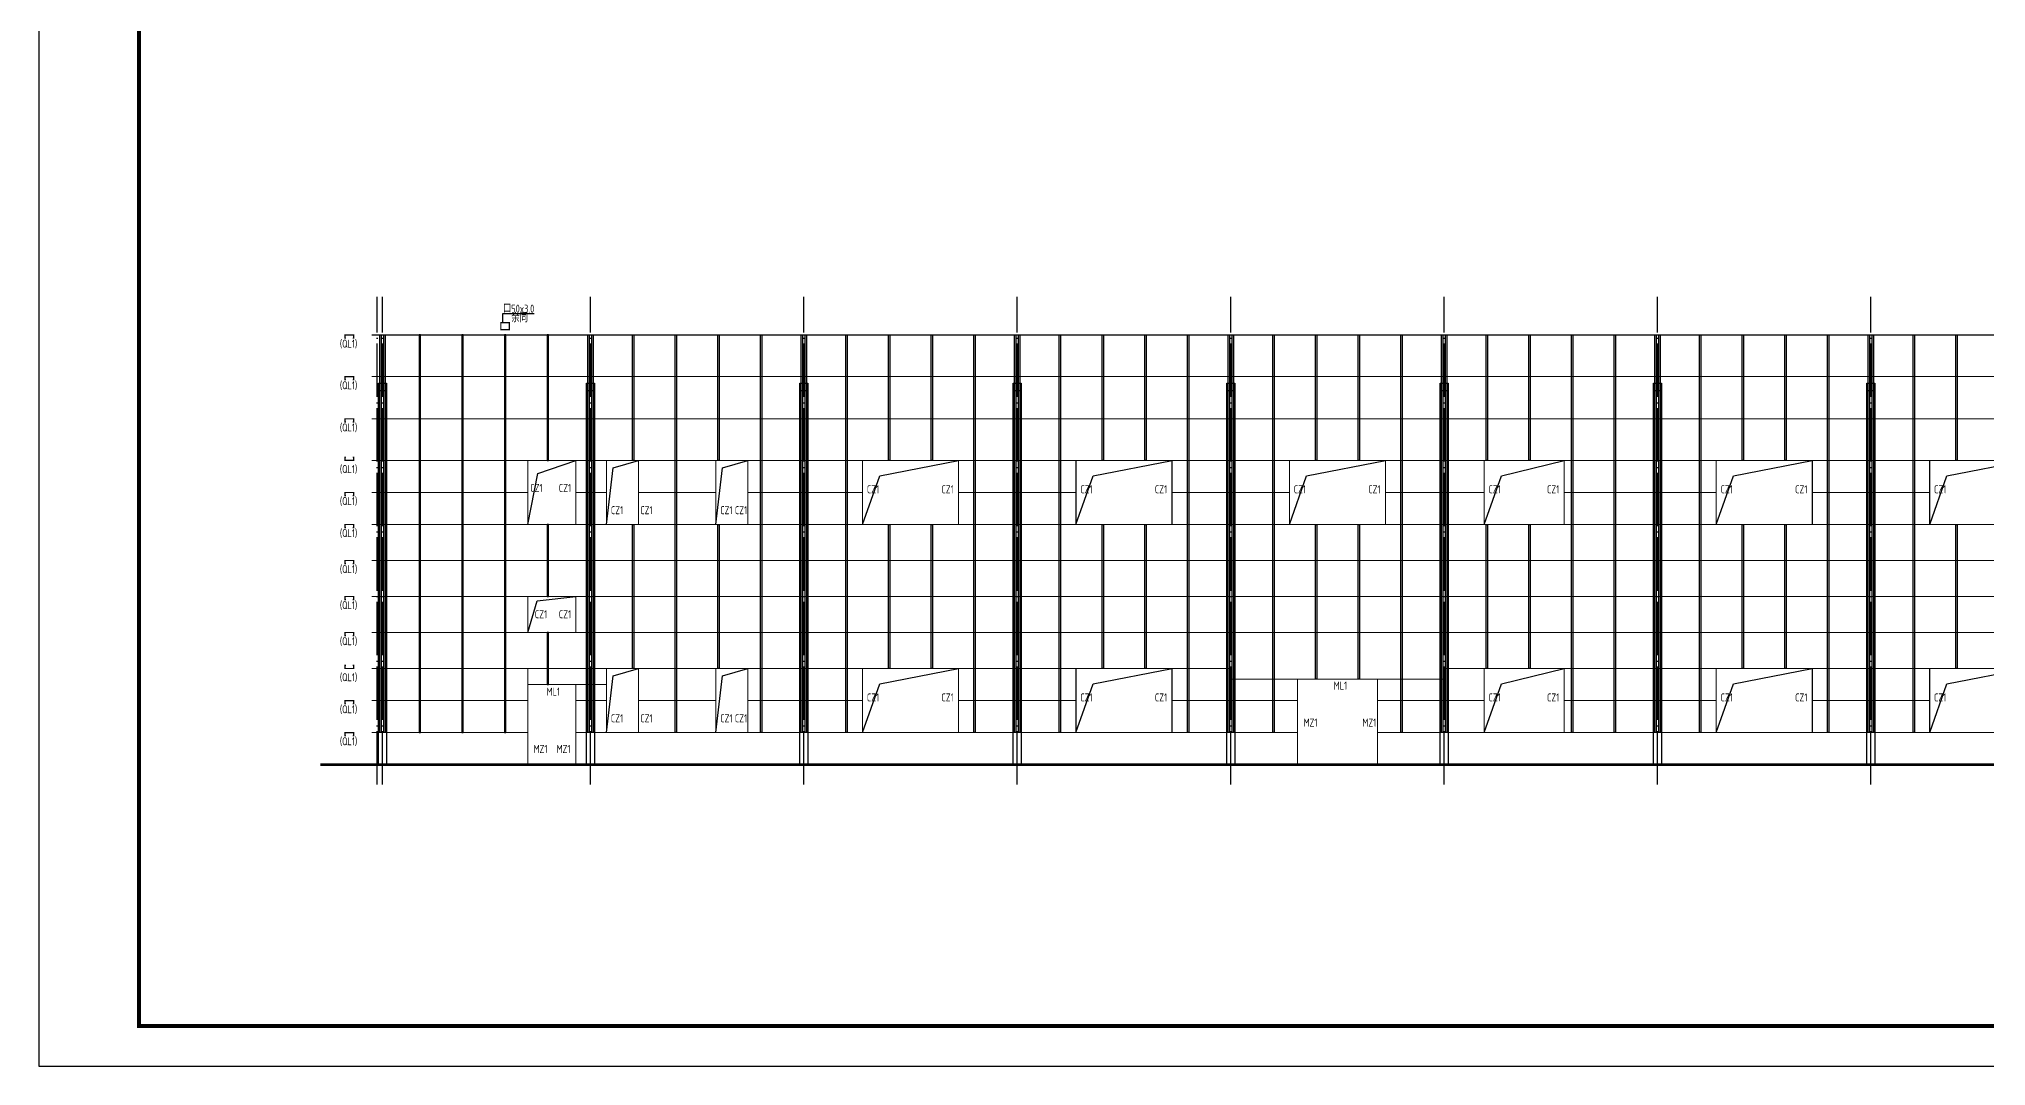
# Model space of a CAD drawing. Extents: x 19118 to 566552, y -1188739 to 92943.
# Drawn here: x 77812 to 150798, y -689840 to -651350 of the extents above; entities that cross this region are included whole.
import ezdxf

# ---------------------------------------------------------------- set-up
doc = ezdxf.new("R2010")
doc.units = 0
doc.header["$LTSCALE"] = 1000
doc.header["$MEASUREMENT"] = 0
doc.linetypes.add('DOTE', pattern=[2.42, 2, -0.2, 0.02, -0.2])
for name, color, linetype in [('3T_BAR', 7, 'CONTINUOUS'), ('621', 2, 'CONTINUOUS'), ('A_DE_DETAIL_3', 144, 'CONTINUOUS'), ('AXIS', 3, 'CONTINUOUS'), ('DOTE', 9, 'DOTE'), ('PUB_TITLE', 4, 'CONTINUOUS'), ('QL', 4, 'CONTINUOUS'), ('TEXT', 7, 'CONTINUOUS'), ('THICK', 6, 'CONTINUOUS'), ('窗线', 124, 'CONTINUOUS')]:
    doc.layers.add(name, color=color, linetype=linetype)
doc.layers.add('基础堆坡', color=40, linetype='CONTINUOUS', lineweight=25)
doc.styles.add('TSSD_Rein', font='atssdeng.shx', dxfattribs={"width": 0.7, "bigfont": 'atssdchn.shx'})

msp = doc.modelspace()

# ---------------------------------------------------------------- linework, layer by layer
at = {"layer": '3T_BAR', "const_width": 100}
msp.add_lwpolyline([(88362.19, -678544.37), (195708.81, -678544.37)], dxfattribs=at)
at = {"layer": '621', "const_width": 45}
for points in [[(95124.73, -662123.81), (95124.73, -662123.81), (95124.73, -661980.8), (95444.73, -661980.8), (95444.73, -662123.81)], [(89326.89, -662564.37), (89286.89, -662564.37), (89286.89, -662444.37), (89606.88, -662444.37), (89606.88, -662564.37), (89566.89, -662564.37)], [(95124.73, -662123.81), (95124.73, -662123.81), (95124.73, -662243.81), (95444.73, -662243.81), (95444.73, -662123.81)], [(89326.89, -664124.37), (89286.89, -664124.37), (89286.89, -664004.37), (89606.88, -664004.37), (89606.88, -664124.37), (89566.89, -664124.37)], [(89326.89, -665704.37), (89286.89, -665704.37), (89286.89, -665584.37), (89606.88, -665584.37), (89606.88, -665704.37), (89566.89, -665704.37)], [(89326.89, -667024.37), (89286.89, -667024.37), (89286.89, -667144.37), (89606.88, -667144.37), (89606.88, -667024.37), (89566.89, -667024.37)], [(89326.89, -668464.37), (89286.89, -668464.37), (89286.89, -668344.37), (89606.88, -668344.37), (89606.88, -668464.37), (89566.89, -668464.37)], [(89326.89, -669664.37), (89286.89, -669664.37), (89286.89, -669544.37), (89606.88, -669544.37), (89606.88, -669664.37), (89566.89, -669664.37)], [(89326.89, -671014.37), (89286.89, -671014.37), (89286.89, -670894.37), (89606.88, -670894.37), (89606.88, -671014.37), (89566.89, -671014.37)], [(89326.89, -672364.37), (89286.89, -672364.37), (89286.89, -672244.37), (89606.88, -672244.37), (89606.88, -672364.37), (89566.89, -672364.37)], [(89326.89, -673714.37), (89286.89, -673714.37), (89286.89, -673594.37), (89606.88, -673594.37), (89606.88, -673714.37), (89566.89, -673714.37)], [(89326.89, -674824.37), (89286.89, -674824.37), (89286.89, -674944.37), (89606.88, -674944.37), (89606.88, -674824.37), (89566.89, -674824.37)], [(89326.89, -676264.37), (89286.89, -676264.37), (89286.89, -676144.37), (89606.88, -676144.37), (89606.88, -676264.37), (89566.89, -676264.37)], [(89326.89, -677464.37), (89286.89, -677464.37), (89286.89, -677344.37), (89606.88, -677344.37), (89606.88, -677464.37), (89566.89, -677464.37)]]:
    msp.add_lwpolyline(points, dxfattribs=at)
at = {"layer": 'A_DE_DETAIL_3'}
for points in [[(90584.73, -662444.37), (90784.73, -662444.37), (90784.73, -664531.3), (90584.73, -664531.3)], [(98384.73, -662444.37), (98584.73, -662444.37), (98584.73, -664531.3), (98384.73, -664531.3)], [(106384.73, -662444.37), (106584.73, -662444.37), (106584.73, -664531.3), (106384.73, -664531.3)], [(114384.73, -662444.37), (114584.73, -662444.37), (114584.73, -664531.3), (114384.73, -664531.3)], [(122384.73, -662444.37), (122584.73, -662444.37), (122584.73, -664531.3), (122384.73, -664531.3)], [(130384.73, -662444.37), (130584.73, -662444.37), (130584.73, -664531.3), (130384.73, -664531.3)], [(138384.73, -662444.37), (138584.73, -662444.37), (138584.73, -664531.3), (138384.73, -664531.3)], [(146384.73, -662444.37), (146584.73, -662444.37), (146584.73, -664531.3), (146384.73, -664531.3)], [(90534.73, -664244.37), (90834.73, -664244.37), (90834.73, -678544.37), (90534.73, -678544.37)], [(98334.73, -664244.37), (98634.73, -664244.37), (98634.73, -678544.37), (98334.73, -678544.37)], [(106334.73, -664244.37), (106634.73, -664244.37), (106634.73, -678544.37), (106334.73, -678544.37)], [(114334.73, -664244.37), (114634.73, -664244.37), (114634.73, -678544.37), (114334.73, -678544.37)], [(122334.73, -664244.37), (122634.73, -664244.37), (122634.73, -678544.37), (122334.73, -678544.37)], [(130334.73, -664244.37), (130634.73, -664244.37), (130634.73, -678544.37), (130334.73, -678544.37)], [(138334.73, -664244.37), (138634.73, -664244.37), (138634.73, -678544.37), (138334.73, -678544.37)], [(146334.73, -664244.37), (146634.73, -664244.37), (146634.73, -678544.37), (146334.73, -678544.37)]]:
    msp.add_lwpolyline(points, close=True, dxfattribs=at)
at = {"layer": 'DOTE', "linetype": 'DOTE'}
for p, q in [((90484.73, -679286.31), (90484.73, -661011.8)), ((90684.73, -679286.31), (90684.73, -661011.8)), ((98484.73, -679286.31), (98484.73, -661011.8)), ((106484.73, -679286.31), (106484.73, -661011.8)), ((114484.73, -679286.31), (114484.73, -661011.8)), ((122484.73, -679286.31), (122484.73, -661011.8)), ((130484.73, -679286.31), (130484.73, -661011.8)), ((138484.73, -679286.31), (138484.73, -661011.8)), ((146484.73, -679286.31), (146484.73, -661011.8))]:
    msp.add_line(p, q, dxfattribs=at)
at = {"layer": 'PUB_TITLE'}
msp.add_lwpolyline([(77811.65, -689840.43), (235461.65, -689840.43), (235461.65, -600740.43), (77811.65, -600740.43)], close=True, dxfattribs=at)
at = {"layer": 'PUB_TITLE', "const_width": 150}
msp.add_lwpolyline([(81561.65, -688340.43), (233961.65, -688340.43), (233961.65, -602240.43), (81561.65, -602240.43)], close=True, dxfattribs=at)
at = {"layer": 'QL', "const_width": 40}
for points in [[(194684.73, -662444.37), (90284.73, -662444.37)], [(194684.73, -664004.37), (90284.73, -664004.37)], [(194684.73, -665584.37), (90284.73, -665584.37)], [(194684.73, -667144.37), (90284.73, -667144.37)], [(96134.73, -669544.37), (96134.73, -667144.37)], [(97934.73, -669544.37), (97934.73, -667144.37)], [(99084.73, -669544.37), (99084.73, -667144.37)], [(100284.73, -669544.37), (100284.73, -667144.37)], [(103184.73, -669544.37), (103184.73, -667144.37)], [(104384.73, -669544.37), (104384.73, -667144.37)], [(108684.71, -669544.37), (108684.71, -667144.37)], [(112284.71, -669544.37), (112284.71, -667144.37)], [(116684.73, -669544.37), (116684.73, -667144.37)], [(120284.73, -669544.37), (120284.73, -667144.37)], [(124684.73, -669544.37), (124684.73, -667144.37)], [(128284.73, -669544.37), (128284.73, -667144.37)], [(131984.73, -669544.37), (131984.73, -667144.37)], [(134984.73, -669544.37), (134984.73, -667144.37)], [(140684.73, -669544.37), (140684.73, -667144.37)], [(144284.73, -669544.37), (144284.73, -667144.37)], [(148684.71, -669544.37), (148684.71, -667144.37)], [(96134.73, -668344.37), (90284.73, -668344.37)], [(99084.73, -668344.37), (97934.73, -668344.37)], [(103184.73, -668344.37), (100284.73, -668344.37)], [(103184.73, -668344.37), (100284.73, -668344.37)], [(106484.73, -668344.37), (104384.73, -668344.37)], [(108684.71, -668344.37), (106484.73, -668344.37)], [(116684.73, -668344.37), (112284.71, -668344.37)], [(124684.73, -668344.37), (120284.73, -668344.37)], [(131984.73, -668344.37), (128284.73, -668344.37)], [(140684.73, -668344.37), (134984.73, -668344.37)], [(148684.71, -668344.37), (144284.73, -668344.37)], [(194684.73, -669544.37), (90284.73, -669544.37)], [(194684.73, -670894.37), (90284.73, -670894.37)], [(194684.73, -672244.37), (90284.73, -672244.37)], [(96134.73, -673594.37), (96134.73, -672244.37)], [(97934.73, -673594.37), (97934.73, -672244.37)], [(106484.73, -673594.37), (90284.73, -673594.37)], [(146484.73, -673594.37), (106484.73, -673594.37)], [(170484.73, -673594.37), (146484.73, -673594.37)], [(106484.73, -674944.37), (90284.73, -674944.37)], [(96134.73, -678544.37), (96134.73, -674944.37)], [(99084.73, -677344.37), (99084.73, -674944.37)], [(100284.73, -677344.37), (100284.73, -674944.37)], [(103184.73, -677344.37), (103184.73, -674944.37)], [(104384.73, -677344.37), (104384.73, -674944.37)], [(122489.52, -674944.37), (106484.73, -674944.37)], [(108684.73, -677344.37), (108684.73, -674944.37)], [(112284.73, -677344.37), (112284.73, -674944.37)], [(116684.73, -677344.37), (116684.73, -674944.37)], [(120284.73, -677344.37), (120284.73, -674944.37)], [(146484.73, -674944.37), (130484.73, -674944.37)], [(131984.73, -677344.37), (131984.73, -674944.37)], [(134984.73, -677344.37), (134984.73, -674944.37)], [(140684.73, -677344.37), (140684.73, -674944.37)], [(144284.73, -677344.37), (144284.73, -674944.37)], [(170484.73, -674944.37), (146484.73, -674944.37)], [(148684.73, -677344.37), (148684.73, -674944.37)], [(99084.73, -675544.37), (96134.73, -675544.37)], [(97934.73, -678544.37), (97934.73, -675544.37)], [(122484.73, -675344.37), (130484.73, -675344.37)], [(124984.73, -675344.37), (124984.73, -678544.37)], [(127984.73, -675344.37), (127984.73, -678544.37)], [(96134.73, -676144.37), (90284.73, -676144.37)], [(99084.73, -676144.37), (97934.73, -676144.37)], [(103184.73, -676144.37), (100284.73, -676144.37)], [(106484.73, -676144.37), (104384.73, -676144.37)], [(108684.73, -676144.37), (106484.73, -676144.37)], [(116684.73, -676144.37), (112284.73, -676144.37)], [(124984.73, -676144.37), (120284.73, -676144.37)], [(131984.73, -676144.37), (127984.73, -676144.37)], [(140684.73, -676144.37), (134984.73, -676144.37)], [(146484.73, -676144.37), (144284.73, -676144.37)], [(148684.73, -676144.37), (146484.73, -676144.37)], [(96134.73, -677344.37), (90284.73, -677344.37)], [(100284.73, -677344.37), (97934.73, -677344.37)], [(106484.73, -677344.37), (100284.73, -677344.37)], [(124984.73, -677344.37), (106484.73, -677344.37)], [(146484.73, -677344.37), (127984.73, -677344.37)], [(170484.73, -677344.37), (146484.73, -677344.37)]]:
    msp.add_lwpolyline(points, dxfattribs=at)
at = {"layer": 'THICK'}
for points in [[(90584.73, -662444.37), (90634.73, -662444.37), (90634.73, -677344.37), (90584.73, -677344.37)], [(90734.73, -662444.37), (90784.73, -662444.37), (90784.73, -677344.37), (90734.73, -677344.37)], [(92109.73, -662444.37), (92059.73, -662444.37), (92059.73, -677344.37), (92109.73, -677344.37)], [(93709.73, -662444.37), (93659.73, -662444.37), (93659.73, -677344.37), (93709.73, -677344.37)], [(95309.73, -662444.37), (95259.73, -662444.37), (95259.73, -677344.37), (95309.73, -677344.37)], [(96909.73, -662444.37), (96859.73, -662444.37), (96859.73, -667144.37), (96909.73, -667144.37)], [(98384.73, -662444.37), (98434.73, -662444.37), (98434.73, -677344.37), (98384.73, -677344.37)], [(98534.73, -662444.37), (98584.73, -662444.37), (98584.73, -677344.37), (98534.73, -677344.37)], [(100059.73, -662444.37), (100109.73, -662444.37), (100109.73, -667144.37), (100059.73, -667144.37)], [(101659.73, -662444.37), (101709.73, -662444.37), (101709.73, -677344.37), (101659.73, -677344.37)], [(103259.73, -662444.37), (103309.73, -662444.37), (103309.73, -667144.37), (103259.73, -667144.37)], [(104859.73, -662444.37), (104909.73, -662444.37), (104909.73, -677344.37), (104859.73, -677344.37)], [(106384.73, -662444.37), (106434.73, -662444.37), (106434.73, -677344.37), (106384.73, -677344.37)], [(106534.73, -662444.37), (106584.73, -662444.37), (106584.73, -677344.37), (106534.73, -677344.37)], [(108059.73, -662444.37), (108109.73, -662444.37), (108109.73, -677344.37), (108059.73, -677344.37)], [(109659.73, -662444.37), (109709.73, -662444.37), (109709.73, -667144.37), (109659.73, -667144.37)], [(111259.73, -662444.37), (111309.73, -662444.37), (111309.73, -667144.37), (111259.73, -667144.37)], [(112859.73, -662444.37), (112909.73, -662444.37), (112909.73, -677344.37), (112859.73, -677344.37)], [(114384.73, -662444.37), (114434.73, -662444.37), (114434.73, -677344.37), (114384.73, -677344.37)], [(114534.73, -662444.37), (114584.73, -662444.37), (114584.73, -677344.37), (114534.73, -677344.37)], [(116059.73, -662444.37), (116109.73, -662444.37), (116109.73, -677344.37), (116059.73, -677344.37)], [(117659.73, -662444.37), (117709.73, -662444.37), (117709.73, -667144.37), (117659.73, -667144.37)], [(119259.73, -662444.37), (119309.73, -662444.37), (119309.73, -667144.37), (119259.73, -667144.37)], [(120859.73, -662444.37), (120909.73, -662444.37), (120909.73, -677344.37), (120859.73, -677344.37)], [(122384.73, -662444.37), (122434.73, -662444.37), (122434.73, -677344.37), (122384.73, -677344.37)], [(122534.73, -662444.37), (122584.73, -662444.37), (122584.73, -677344.37), (122534.73, -677344.37)], [(124059.73, -662444.37), (124109.73, -662444.37), (124109.73, -677344.37), (124059.73, -677344.37)], [(125659.73, -662444.37), (125709.73, -662444.37), (125709.73, -667144.37), (125659.73, -667144.37)], [(127259.73, -662444.37), (127309.73, -662444.37), (127309.73, -667144.37), (127259.73, -667144.37)], [(128859.73, -662444.37), (128909.73, -662444.37), (128909.73, -677344.37), (128859.73, -677344.37)], [(130384.73, -662444.37), (130434.73, -662444.37), (130434.73, -677344.37), (130384.73, -677344.37)], [(130534.73, -662444.37), (130584.73, -662444.37), (130584.73, -677344.37), (130534.73, -677344.37)], [(132059.73, -662444.37), (132109.73, -662444.37), (132109.73, -667144.37), (132059.73, -667144.37)], [(133659.73, -662444.37), (133709.73, -662444.37), (133709.73, -667144.37), (133659.73, -667144.37)], [(135259.73, -662444.37), (135309.73, -662444.37), (135309.73, -677344.37), (135259.73, -677344.37)], [(136859.73, -662444.37), (136909.73, -662444.37), (136909.73, -677344.37), (136859.73, -677344.37)], [(138384.73, -662444.37), (138434.73, -662444.37), (138434.73, -677344.37), (138384.73, -677344.37)], [(138534.73, -662444.37), (138584.73, -662444.37), (138584.73, -677344.37), (138534.73, -677344.37)], [(140059.73, -662444.37), (140109.73, -662444.37), (140109.73, -677344.37), (140059.73, -677344.37)], [(141659.73, -662444.37), (141709.73, -662444.37), (141709.73, -667144.37), (141659.73, -667144.37)], [(143259.73, -662444.37), (143309.73, -662444.37), (143309.73, -667144.37), (143259.73, -667144.37)], [(144859.73, -662444.37), (144909.73, -662444.37), (144909.73, -677344.37), (144859.73, -677344.37)], [(146384.73, -662444.37), (146434.73, -662444.37), (146434.73, -677344.37), (146384.73, -677344.37)], [(146534.73, -662444.37), (146584.73, -662444.37), (146584.73, -677344.37), (146534.73, -677344.37)], [(148059.73, -662444.37), (148109.73, -662444.37), (148109.73, -677344.37), (148059.73, -677344.37)], [(149659.73, -662444.37), (149709.73, -662444.37), (149709.73, -667144.37), (149659.73, -667144.37)], [(96909.73, -669544.37), (96859.73, -669544.37), (96859.73, -672244.37), (96909.73, -672244.37)], [(100059.73, -669544.37), (100109.73, -669544.37), (100109.73, -674944.37), (100059.73, -674944.37)], [(103259.73, -669544.37), (103309.73, -669544.37), (103309.73, -674944.37), (103259.73, -674944.37)], [(109659.73, -669544.37), (109709.73, -669544.37), (109709.73, -674944.37), (109659.73, -674944.37)], [(111259.73, -669544.37), (111309.73, -669544.37), (111309.73, -674944.37), (111259.73, -674944.37)], [(117659.73, -669544.37), (117709.73, -669544.37), (117709.73, -674944.37), (117659.73, -674944.37)], [(119259.73, -669544.37), (119309.73, -669544.37), (119309.73, -674944.37), (119259.73, -674944.37)], [(125659.73, -669544.37), (125709.73, -669544.37), (125709.73, -675344.37), (125659.73, -675344.37)], [(127259.73, -669544.37), (127309.73, -669544.37), (127309.73, -675344.37), (127259.73, -675344.37)], [(132059.73, -669544.37), (132109.73, -669544.37), (132109.73, -674944.37), (132059.73, -674944.37)], [(133659.73, -669544.37), (133709.73, -669544.37), (133709.73, -674944.37), (133659.73, -674944.37)], [(141659.73, -669544.37), (141709.73, -669544.37), (141709.73, -674944.37), (141659.73, -674944.37)], [(143259.73, -669544.37), (143309.73, -669544.37), (143309.73, -674944.37), (143259.73, -674944.37)], [(149659.73, -669544.37), (149709.73, -669544.37), (149709.73, -674944.37), (149659.73, -674944.37)], [(96909.73, -673594.37), (96859.73, -673594.37), (96859.73, -675544.37), (96909.73, -675544.37)]]:
    msp.add_lwpolyline(points, close=True, dxfattribs=at)
at = {"layer": '基础堆坡'}
msp.add_lwpolyline([(95202.6, -661980.8), (95202.6, -661636.57), (96374.09, -661636.57)], dxfattribs=at)
at = {"layer": '窗线'}
for points in [[(96134.73, -669544.37), (96508.37, -667637.83), (97934.73, -667144.37)], [(99087.86, -669544.37), (99333.57, -667420.69), (100284.73, -667144.37)], [(103187.86, -669544.37), (103433.57, -667420.69), (104384.73, -667144.37)], [(108684.71, -669544.37), (109328.43, -667720.98), (112284.71, -667144.37)], [(116684.73, -669544.37), (117328.45, -667720.98), (120284.73, -667144.37)], [(124684.73, -669544.37), (125328.45, -667720.98), (128284.73, -667144.37)], [(131984.73, -669544.37), (132628.45, -667720.98), (134984.73, -667144.37)], [(140684.73, -669544.37), (141328.45, -667720.98), (144284.73, -667144.37)], [(148684.71, -669544.37), (149328.43, -667720.98), (152284.71, -667144.37)], [(96134.73, -673594.37), (96483.57, -672403.66), (97934.73, -672244.37)], [(99087.86, -677344.37), (99333.57, -675220.69), (100284.73, -674944.37)], [(103187.86, -677344.37), (103433.57, -675220.69), (104384.73, -674944.37)], [(108684.73, -677344.37), (109328.45, -675520.98), (112284.73, -674944.37)], [(116684.73, -677344.37), (117328.45, -675520.98), (120284.73, -674944.37)], [(131984.73, -677344.37), (132628.45, -675520.98), (134984.73, -674944.37)], [(140684.73, -677344.37), (141328.45, -675520.98), (144284.73, -674944.37)], [(148684.73, -677344.37), (149328.45, -675520.98), (152284.73, -674944.37)]]:
    msp.add_lwpolyline(points, dxfattribs=at)

# ---------------------------------------------------------------- texts
at = {"layer": 'AXIS', "style": 'TSSD_Rein', "width": 0.8}
for p in [(89092.01, -662918.51), (89092.01, -664478.51), (89092.01, -666058.51), (89092.01, -667618.51), (89092.01, -668818.51), (89092.01, -670018.51), (89092.01, -671368.51), (89092.01, -672718.51), (89092.01, -674068.51), (89092.01, -675418.51), (89092.01, -676618.51), (89092.01, -677818.51)]:
    msp.add_text('(QL1)', height=300, dxfattribs=at).set_placement(p)
at = {"layer": 'TEXT', "style": 'TSSD_Rein', "width": 0.8}
for s, p in [('CZ1', (96228.49, -668325.87)), ('CZ1', (97298.88, -668325.87)), ('CZ1', (108845.95, -668376.77)), ('CZ1', (111640.11, -668376.77)), ('CZ1', (116845.96, -668376.77)), ('CZ1', (119640.12, -668376.77)), ('CZ1', (124845.96, -668376.77)), ('CZ1', (127640.12, -668376.77)), ('CZ1', (132145.96, -668376.77)), ('CZ1', (134340.12, -668376.77)), ('CZ1', (140845.96, -668376.77)), ('CZ1', (143640.12, -668376.77)), ('CZ1', (148845.95, -668376.77)), ('CZ1', (99249.09, -669159.45)), ('CZ1', (100352.43, -669159.45)), ('CZ1', (103349.09, -669159.45)), ('CZ1', (103897.15, -669159.45)), ('CZ1', (96399.09, -673059.45)), ('CZ1', (97298.88, -673059.45)), ('ML1', (96839.54, -675960.81)), ('ML1', (126344.99, -675733.29)), ('CZ1', (108845.96, -676176.77)), ('CZ1', (111640.12, -676176.77)), ('CZ1', (116845.96, -676176.77)), ('CZ1', (119640.12, -676176.77)), ('CZ1', (132145.96, -676176.77)), ('CZ1', (134340.12, -676176.77)), ('CZ1', (140845.96, -676176.77)), ('CZ1', (143640.12, -676176.77)), ('CZ1', (148845.96, -676176.77)), ('CZ1', (99249.09, -676959.45)), ('CZ1', (100352.43, -676959.45)), ('CZ1', (103349.09, -676959.45)), ('CZ1', (103897.15, -676959.45)), ('MZ1', (125216.15, -677119.55)), ('MZ1', (127420.75, -677119.55)), ('MZ1', (96353.17, -678106.82)), ('MZ1', (97216.77, -678106.82))]:
    msp.add_text(s, height=300, dxfattribs=at).set_placement(p)
at = {"layer": '基础堆坡', "style": 'TSSD_Rein', "width": 0.8}
for s, p in [('口50x3.0', (95202.61, -661608.21)), ('余同', (95516.85, -661960.99))]:
    msp.add_text(s, height=300, dxfattribs=at).set_placement(p)

doc.saveas('drawing.dxf')
